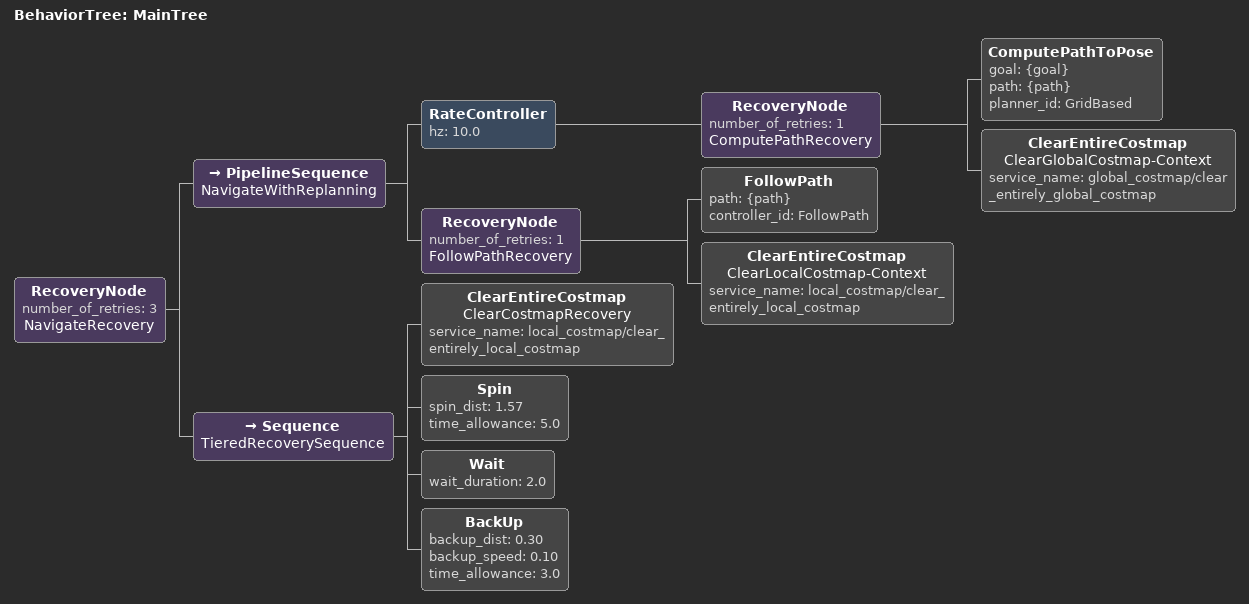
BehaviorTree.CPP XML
<root main_tree_to_execute="MainTree">
  <BehaviorTree ID="MainTree">
    <RecoveryNode number_of_retries="3" name="NavigateRecovery">

      <!-- Primary Autonomous Navigation Loop -->
      <PipelineSequence name="NavigateWithReplanning">

        <!-- Rate-Limited Global Replanning (10 Hz) -->
        <RateController hz="10.0">
          <RecoveryNode number_of_retries="1" name="ComputePathRecovery">
            <ComputePathToPose goal="{goal}" path="{path}" planner_id="GridBased"/>
            <ClearEntireCostmap name="ClearGlobalCostmap-Context" service_name="global_costmap/clear_entirely_global_costmap"/>
          </RecoveryNode>
        </RateController>

        <!-- Dynamic Path Follower with MPPI & Neural SDF Avoidance -->
        <RecoveryNode number_of_retries="1" name="FollowPathRecovery">
          <FollowPath path="{path}" controller_id="FollowPath"/>
          <ClearEntireCostmap name="ClearLocalCostmap-Context" service_name="local_costmap/clear_entirely_local_costmap"/>
        </RecoveryNode>

      </PipelineSequence>

      <!-- Tiered Recovery Subtree on Failure -->
      <Sequence name="TieredRecoverySequence">

        <!-- Step 1: Clear local and global costmaps -->
        <ClearEntireCostmap name="ClearCostmapRecovery" service_name="local_costmap/clear_entirely_local_costmap"/>

        <!-- Step 2: Safe in-place spin to re-localize with Floor Tags & LiDAR (0.25 rad/s) -->
        <Spin spin_dist="1.57" time_allowance="5.0"/>

        <!-- Step 3: Brief wait for transient obstacles to clear (e.g. crossing personnel) -->
        <Wait wait_duration="2.0"/>

        <!-- Step 4: Controlled safe deceleration back to safe state -->
        <BackUp backup_dist="0.30" backup_speed="0.10" time_allowance="3.0"/>

      </Sequence>

    </RecoveryNode>
  </BehaviorTree>
</root>
